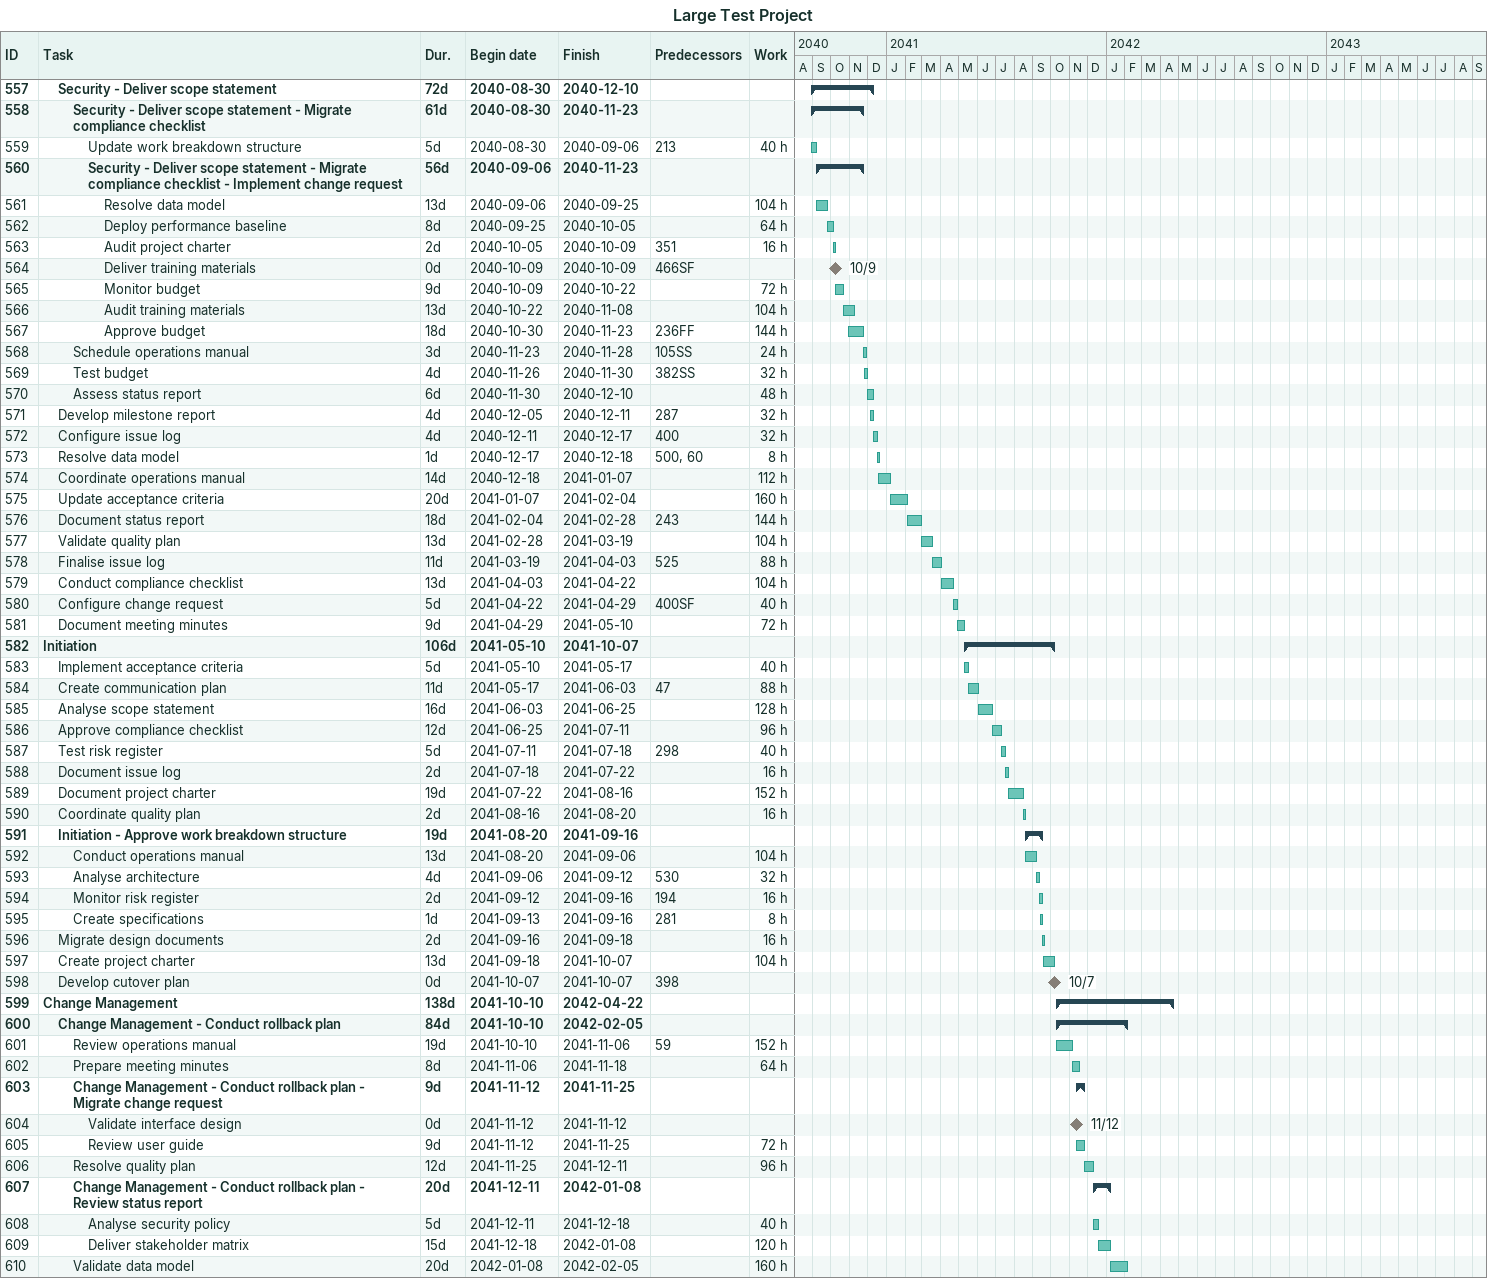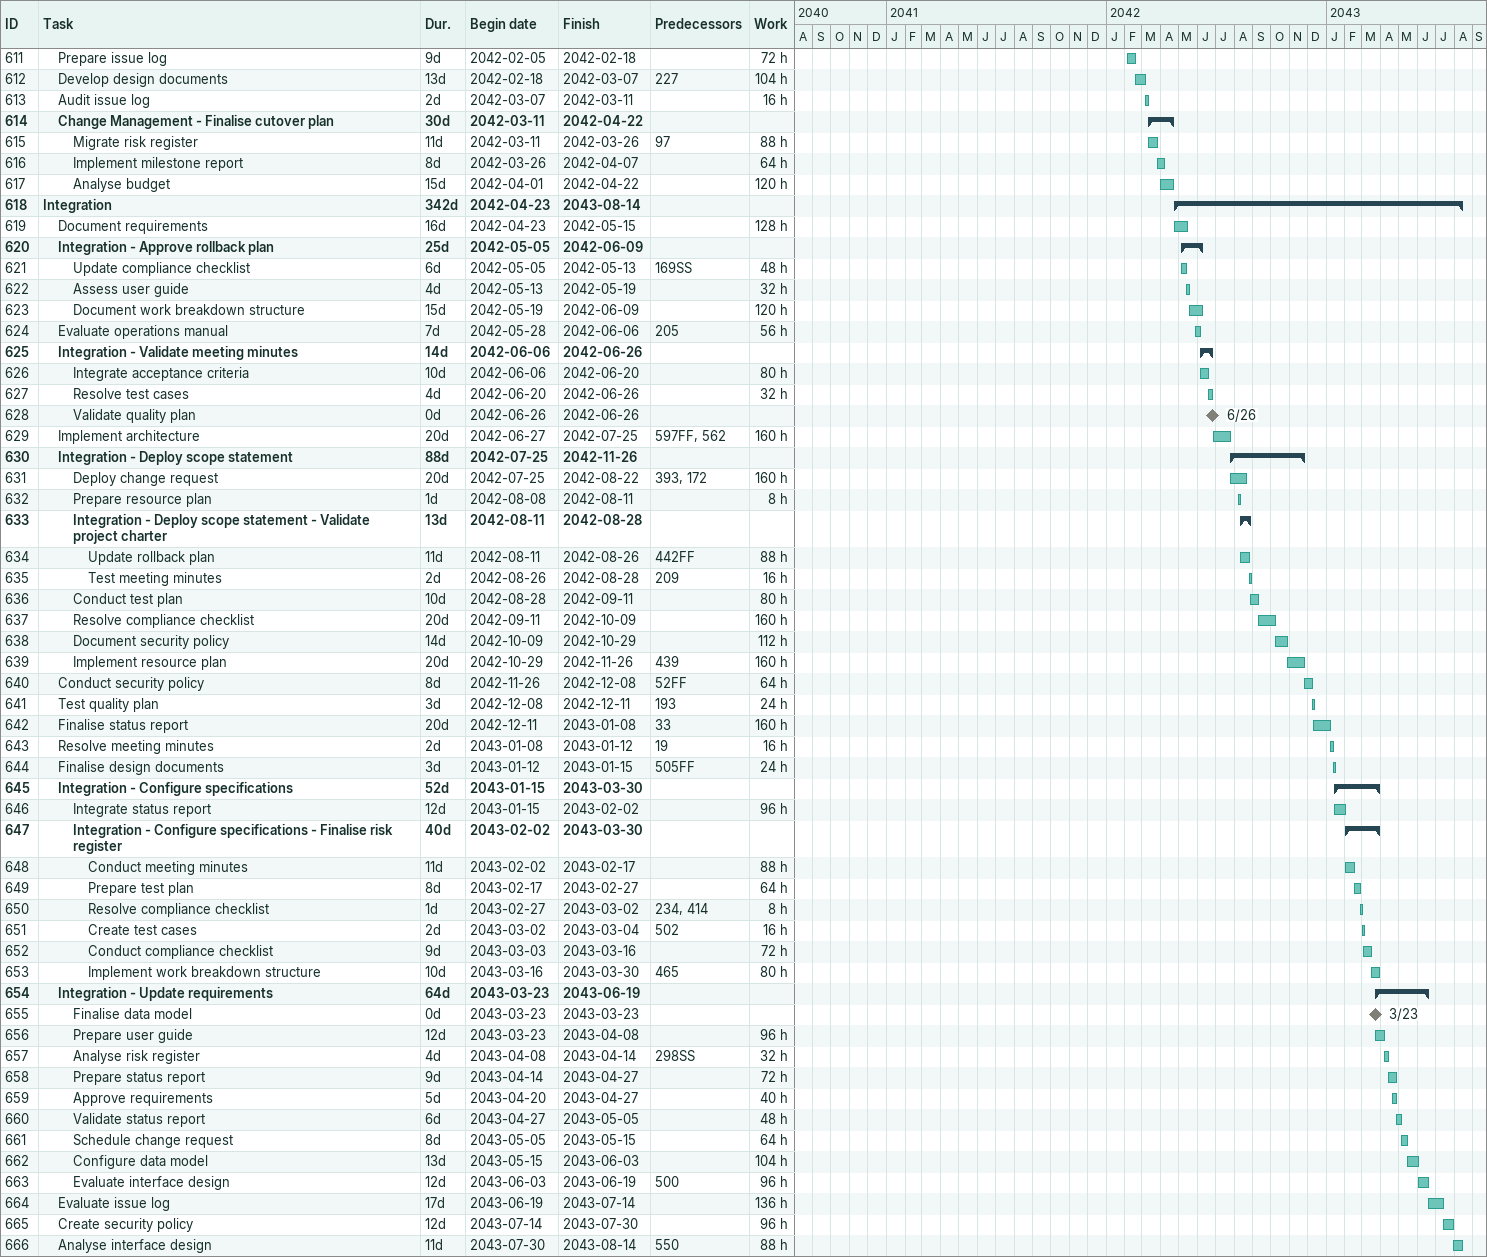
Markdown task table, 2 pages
Large Test Project

| ID | Level | Task | Duration | Start | Finish | Predecessors | Work (h) |
|---|---|---|---|---|---|---|---|
| 557 | 2 | **Security - Deliver scope statement** | 72d | 2040-08-30 | 2040-12-10 |  |  |
| 558 | 3 | **Security - Deliver scope statement - Migrate compliance checklist** | 61d | 2040-08-30 | 2040-11-23 |  |  |
| 559 | 4 | Update work breakdown structure | 5d | 2040-08-30 | 2040-09-06 | 213 | 40 |
| 560 | 4 | **Security - Deliver scope statement - Migrate compliance checklist - Implement change request** | 56d | 2040-09-06 | 2040-11-23 |  |  |
| 561 | 5 | Resolve data model | 13d | 2040-09-06 | 2040-09-25 |  | 104 |
| 562 | 5 | Deploy performance baseline | 8d | 2040-09-25 | 2040-10-05 |  | 64 |
| 563 | 5 | Audit project charter | 2d | 2040-10-05 | 2040-10-09 | 351 | 16 |
| 564 | 5 | Deliver training materials | 0d | 2040-10-09 | 2040-10-09 | 466SF |  |
| 565 | 5 | Monitor budget | 9d | 2040-10-09 | 2040-10-22 |  | 72 |
| 566 | 5 | Audit training materials | 13d | 2040-10-22 | 2040-11-08 |  | 104 |
| 567 | 5 | Approve budget | 18d | 2040-10-30 | 2040-11-23 | 236FF | 144 |
| 568 | 3 | Schedule operations manual | 3d | 2040-11-23 | 2040-11-28 | 105SS | 24 |
| 569 | 3 | Test budget | 4d | 2040-11-26 | 2040-11-30 | 382SS | 32 |
| 570 | 3 | Assess status report | 6d | 2040-11-30 | 2040-12-10 |  | 48 |
| 571 | 2 | Develop milestone report | 4d | 2040-12-05 | 2040-12-11 | 287 | 32 |
| 572 | 2 | Configure issue log | 4d | 2040-12-11 | 2040-12-17 | 400 | 32 |
| 573 | 2 | Resolve data model | 1d | 2040-12-17 | 2040-12-18 | 500, 60 | 8 |
| 574 | 2 | Coordinate operations manual | 14d | 2040-12-18 | 2041-01-07 |  | 112 |
| 575 | 2 | Update acceptance criteria | 20d | 2041-01-07 | 2041-02-04 |  | 160 |
| 576 | 2 | Document status report | 18d | 2041-02-04 | 2041-02-28 | 243 | 144 |
| 577 | 2 | Validate quality plan | 13d | 2041-02-28 | 2041-03-19 |  | 104 |
| 578 | 2 | Finalise issue log | 11d | 2041-03-19 | 2041-04-03 | 525 | 88 |
| 579 | 2 | Conduct compliance checklist | 13d | 2041-04-03 | 2041-04-22 |  | 104 |
| 580 | 2 | Configure change request | 5d | 2041-04-22 | 2041-04-29 | 400SF | 40 |
| 581 | 2 | Document meeting minutes | 9d | 2041-04-29 | 2041-05-10 |  | 72 |
| 582 | 1 | **Initiation** | 106d | 2041-05-10 | 2041-10-07 |  |  |
| 583 | 2 | Implement acceptance criteria | 5d | 2041-05-10 | 2041-05-17 |  | 40 |
| 584 | 2 | Create communication plan | 11d | 2041-05-17 | 2041-06-03 | 47 | 88 |
| 585 | 2 | Analyse scope statement | 16d | 2041-06-03 | 2041-06-25 |  | 128 |
| 586 | 2 | Approve compliance checklist | 12d | 2041-06-25 | 2041-07-11 |  | 96 |
| 587 | 2 | Test risk register | 5d | 2041-07-11 | 2041-07-18 | 298 | 40 |
| 588 | 2 | Document issue log | 2d | 2041-07-18 | 2041-07-22 |  | 16 |
| 589 | 2 | Document project charter | 19d | 2041-07-22 | 2041-08-16 |  | 152 |
| 590 | 2 | Coordinate quality plan | 2d | 2041-08-16 | 2041-08-20 |  | 16 |
| 591 | 2 | **Initiation - Approve work breakdown structure** | 19d | 2041-08-20 | 2041-09-16 |  |  |
| 592 | 3 | Conduct operations manual | 13d | 2041-08-20 | 2041-09-06 |  | 104 |
| 593 | 3 | Analyse architecture | 4d | 2041-09-06 | 2041-09-12 | 530 | 32 |
| 594 | 3 | Monitor risk register | 2d | 2041-09-12 | 2041-09-16 | 194 | 16 |
| 595 | 3 | Create specifications | 1d | 2041-09-13 | 2041-09-16 | 281 | 8 |
| 596 | 2 | Migrate design documents | 2d | 2041-09-16 | 2041-09-18 |  | 16 |
| 597 | 2 | Create project charter | 13d | 2041-09-18 | 2041-10-07 |  | 104 |
| 598 | 2 | Develop cutover plan | 0d | 2041-10-07 | 2041-10-07 | 398 |  |
| 599 | 1 | **Change Management** | 138d | 2041-10-10 | 2042-04-22 |  |  |
| 600 | 2 | **Change Management - Conduct rollback plan** | 84d | 2041-10-10 | 2042-02-05 |  |  |
| 601 | 3 | Review operations manual | 19d | 2041-10-10 | 2041-11-06 | 59 | 152 |
| 602 | 3 | Prepare meeting minutes | 8d | 2041-11-06 | 2041-11-18 |  | 64 |
| 603 | 3 | **Change Management - Conduct rollback plan - Migrate change request** | 9d | 2041-11-12 | 2041-11-25 |  |  |
| 604 | 4 | Validate interface design | 0d | 2041-11-12 | 2041-11-12 |  |  |
| 605 | 4 | Review user guide | 9d | 2041-11-12 | 2041-11-25 |  | 72 |
| 606 | 3 | Resolve quality plan | 12d | 2041-11-25 | 2041-12-11 |  | 96 |
| 607 | 3 | **Change Management - Conduct rollback plan - Review status report** | 20d | 2041-12-11 | 2042-01-08 |  |  |
| 608 | 4 | Analyse security policy | 5d | 2041-12-11 | 2041-12-18 |  | 40 |
| 609 | 4 | Deliver stakeholder matrix | 15d | 2041-12-18 | 2042-01-08 |  | 120 |
| 610 | 3 | Validate data model | 20d | 2042-01-08 | 2042-02-05 |  | 160 |
| 611 | 2 | Prepare issue log | 9d | 2042-02-05 | 2042-02-18 |  | 72 |
| 612 | 2 | Develop design documents | 13d | 2042-02-18 | 2042-03-07 | 227 | 104 |
| 613 | 2 | Audit issue log | 2d | 2042-03-07 | 2042-03-11 |  | 16 |
| 614 | 2 | **Change Management - Finalise cutover plan** | 30d | 2042-03-11 | 2042-04-22 |  |  |
| 615 | 3 | Migrate risk register | 11d | 2042-03-11 | 2042-03-26 | 97 | 88 |
| 616 | 3 | Implement milestone report | 8d | 2042-03-26 | 2042-04-07 |  | 64 |
| 617 | 3 | Analyse budget | 15d | 2042-04-01 | 2042-04-22 |  | 120 |
| 618 | 1 | **Integration** | 342d | 2042-04-23 | 2043-08-14 |  |  |
| 619 | 2 | Document requirements | 16d | 2042-04-23 | 2042-05-15 |  | 128 |
| 620 | 2 | **Integration - Approve rollback plan** | 25d | 2042-05-05 | 2042-06-09 |  |  |
| 621 | 3 | Update compliance checklist | 6d | 2042-05-05 | 2042-05-13 | 169SS | 48 |
| 622 | 3 | Assess user guide | 4d | 2042-05-13 | 2042-05-19 |  | 32 |
| 623 | 3 | Document work breakdown structure | 15d | 2042-05-19 | 2042-06-09 |  | 120 |
| 624 | 2 | Evaluate operations manual | 7d | 2042-05-28 | 2042-06-06 | 205 | 56 |
| 625 | 2 | **Integration - Validate meeting minutes** | 14d | 2042-06-06 | 2042-06-26 |  |  |
| 626 | 3 | Integrate acceptance criteria | 10d | 2042-06-06 | 2042-06-20 |  | 80 |
| 627 | 3 | Resolve test cases | 4d | 2042-06-20 | 2042-06-26 |  | 32 |
| 628 | 3 | Validate quality plan | 0d | 2042-06-26 | 2042-06-26 |  |  |
| 629 | 2 | Implement architecture | 20d | 2042-06-27 | 2042-07-25 | 597FF, 562 | 160 |
| 630 | 2 | **Integration - Deploy scope statement** | 88d | 2042-07-25 | 2042-11-26 |  |  |
| 631 | 3 | Deploy change request | 20d | 2042-07-25 | 2042-08-22 | 393, 172 | 160 |
| 632 | 3 | Prepare resource plan | 1d | 2042-08-08 | 2042-08-11 |  | 8 |
| 633 | 3 | **Integration - Deploy scope statement - Validate project charter** | 13d | 2042-08-11 | 2042-08-28 |  |  |
| 634 | 4 | Update rollback plan | 11d | 2042-08-11 | 2042-08-26 | 442FF | 88 |
| 635 | 4 | Test meeting minutes | 2d | 2042-08-26 | 2042-08-28 | 209 | 16 |
| 636 | 3 | Conduct test plan | 10d | 2042-08-28 | 2042-09-11 |  | 80 |
| 637 | 3 | Resolve compliance checklist | 20d | 2042-09-11 | 2042-10-09 |  | 160 |
| 638 | 3 | Document security policy | 14d | 2042-10-09 | 2042-10-29 |  | 112 |
| 639 | 3 | Implement resource plan | 20d | 2042-10-29 | 2042-11-26 | 439 | 160 |
| 640 | 2 | Conduct security policy | 8d | 2042-11-26 | 2042-12-08 | 52FF | 64 |
| 641 | 2 | Test quality plan | 3d | 2042-12-08 | 2042-12-11 | 193 | 24 |
| 642 | 2 | Finalise status report | 20d | 2042-12-11 | 2043-01-08 | 33 | 160 |
| 643 | 2 | Resolve meeting minutes | 2d | 2043-01-08 | 2043-01-12 | 19 | 16 |
| 644 | 2 | Finalise design documents | 3d | 2043-01-12 | 2043-01-15 | 505FF | 24 |
| 645 | 2 | **Integration - Configure specifications** | 52d | 2043-01-15 | 2043-03-30 |  |  |
| 646 | 3 | Integrate status report | 12d | 2043-01-15 | 2043-02-02 |  | 96 |
| 647 | 3 | **Integration - Configure specifications - Finalise risk register** | 40d | 2043-02-02 | 2043-03-30 |  |  |
| 648 | 4 | Conduct meeting minutes | 11d | 2043-02-02 | 2043-02-17 |  | 88 |
| 649 | 4 | Prepare test plan | 8d | 2043-02-17 | 2043-02-27 |  | 64 |
| 650 | 4 | Resolve compliance checklist | 1d | 2043-02-27 | 2043-03-02 | 234, 414 | 8 |
| 651 | 4 | Create test cases | 2d | 2043-03-02 | 2043-03-04 | 502 | 16 |
| 652 | 4 | Conduct compliance checklist | 9d | 2043-03-03 | 2043-03-16 |  | 72 |
| 653 | 4 | Implement work breakdown structure | 10d | 2043-03-16 | 2043-03-30 | 465 | 80 |
| 654 | 2 | **Integration - Update requirements** | 64d | 2043-03-23 | 2043-06-19 |  |  |
| 655 | 3 | Finalise data model | 0d | 2043-03-23 | 2043-03-23 |  |  |
| 656 | 3 | Prepare user guide | 12d | 2043-03-23 | 2043-04-08 |  | 96 |
| 657 | 3 | Analyse risk register | 4d | 2043-04-08 | 2043-04-14 | 298SS | 32 |
| 658 | 3 | Prepare status report | 9d | 2043-04-14 | 2043-04-27 |  | 72 |
| 659 | 3 | Approve requirements | 5d | 2043-04-20 | 2043-04-27 |  | 40 |
| 660 | 3 | Validate status report | 6d | 2043-04-27 | 2043-05-05 |  | 48 |
| 661 | 3 | Schedule change request | 8d | 2043-05-05 | 2043-05-15 |  | 64 |
| 662 | 3 | Configure data model | 13d | 2043-05-15 | 2043-06-03 |  | 104 |
| 663 | 3 | Evaluate interface design | 12d | 2043-06-03 | 2043-06-19 | 500 | 96 |
| 664 | 2 | Evaluate issue log | 17d | 2043-06-19 | 2043-07-14 |  | 136 |
| 665 | 2 | Create security policy | 12d | 2043-07-14 | 2043-07-30 |  | 96 |
| 666 | 2 | Analyse interface design | 11d | 2043-07-30 | 2043-08-14 | 550 | 88 |
